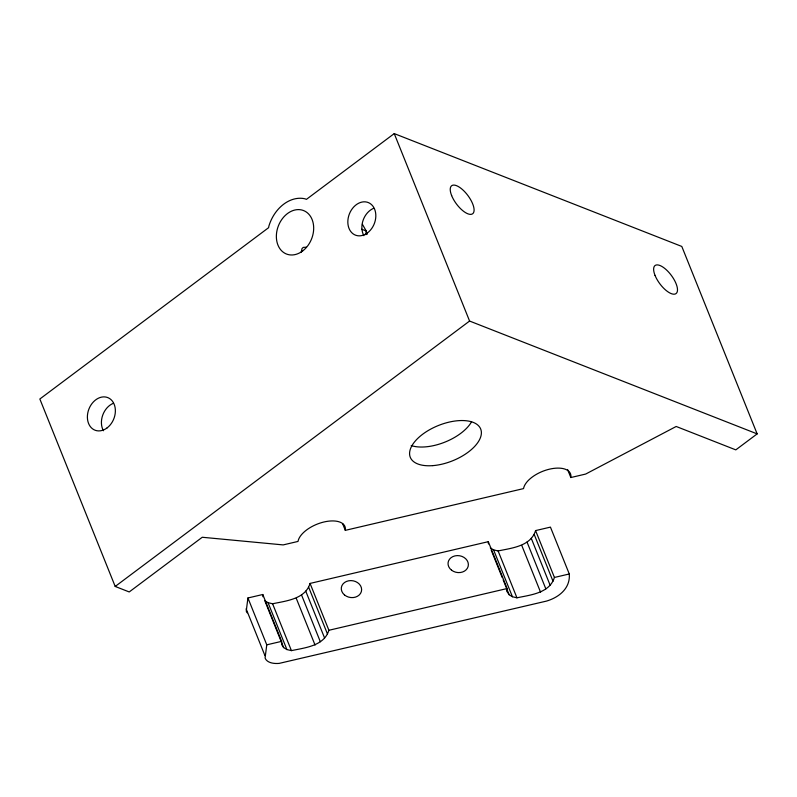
<?xml version="1.0" encoding="UTF-8"?>
<svg xmlns="http://www.w3.org/2000/svg" width="797" height="797" viewBox="0 0 797 797"><rect width="100%" height="100%" fill="white"/><g stroke="black" fill="none" stroke-linecap="round" stroke-linejoin="round"><path stroke-width="1.2" d="M301.226 252.141L302.023 248.574L303.268 247.399L306.307 247.19M365.873 234.707L366.231 230.991L362.436 224.365M569.277 573.979C570.493 588.325 558.946 597.361 546.593 601.068L279.119 663.403A23.352 11.706 -21.9 0 1 265.092 657.894L266.766 644.833L247.927 597.979L262.781 594.502L281.61 641.356L281.819 644.763L283.622 647.572L286.9 649.565L291.423 650.631C304.962 647.742 324.06 646.038 328.902 630.278L310.063 583.424L488.302 541.671L507.131 588.535L507.34 591.942L509.144 594.741L512.421 596.744L516.944 597.81C530.483 594.921 549.581 593.207 554.423 577.456L535.584 530.593L550.438 527.116L569.277 573.979L554.423 577.456M247.219 612.843A23.352 11.706 -21.9 0 1 246.253 611.03L247.927 597.979M283.622 647.572L264.783 600.709L268.061 602.711L272.594 603.767C286.123 600.888 305.221 599.175 310.063 583.424M490.304 547.888L493.582 549.88L498.115 550.946C511.644 548.057 530.742 546.353 535.584 530.593M394.236 133.597L306.397 199.38L305.151 198.842A35.028 26.759 -68.6 0 0 268.918 225.979L268.579 227.703L39.85 399.008L115.196 586.453L129.224 591.952L202.249 537.258L283.164 544.909L298.018 541.432A25.105 12.593 -21.9 0 1 323.981 521.985A25.105 12.593 -21.9 0 1 345.31 530.354L523.539 488.601A25.105 12.593 -21.9 0 1 549.502 469.164A25.105 12.593 -21.9 0 1 570.831 477.533L585.675 474.056L676.185 426.475L735.8 449.877L757.15 433.887L681.804 246.452L394.236 133.597L469.582 321.042L757.15 433.887M115.196 586.453L469.582 321.042M266.766 644.833L281.61 641.356M328.902 630.278L507.131 588.535M361.728 229.227L366.231 230.991L367.108 234.388M567.613 469.533L570.831 477.533M534.179 534.388L553.018 581.242M531.26 538.294L550.099 585.147M527.026 542.05L545.855 588.913M521.756 545.407L540.595 592.271M498.115 550.946L516.944 597.81M493.582 549.88L512.421 596.744M491.221 550.169L502.249 577.596M503.166 579.887L509.144 594.741M506.424 589.66L507.34 591.942M342.551 523.499L345.31 530.354M308.658 587.21L327.497 634.063M305.739 591.115L324.578 637.979M301.505 594.881L320.334 641.734M296.235 598.238L315.074 645.092M272.594 603.767L291.423 650.631M268.061 602.711L286.9 649.565M246.124 608.808L264.963 655.662M488.302 541.671L488.431 543.943M262.781 594.502L262.91 596.774M471.565 421.772A37.947 19.028 -21.9 0 1 411.202 445.563M103.451 430.749A17.514 13.38 -68.6 0 1 113.264 403.342M363.9 235.683A17.514 13.38 -68.6 0 1 373.713 208.276M655.044 275.413A17.514 7.113 53.2 0 0 675.726 293.784A17.514 7.113 53.2 0 0 665.933 269.436A17.514 7.113 53.2 0 0 655.044 275.413M451.65 195.604A17.514 7.113 53.2 0 0 472.322 213.965A17.514 7.113 53.2 0 0 462.529 189.616A17.514 7.113 53.2 0 0 451.65 195.604M107.037 427.949A17.514 13.38 -68.6 0 0 109.647 398.56A17.514 13.38 -68.6 0 0 87.461 415.177A17.514 13.38 -68.6 0 0 107.037 427.949M302.561 251.035A23.352 17.833 -68.6 0 0 306.048 211.843A23.352 17.833 -68.6 0 0 276.469 233.989A23.352 17.833 -68.6 0 0 302.561 251.035M367.487 232.893A17.514 13.38 -68.6 0 0 370.097 203.494A17.514 13.38 -68.6 0 0 347.91 220.111A17.514 13.38 -68.6 0 0 367.487 232.893M432.841 465.627A37.947 19.028 -21.9 0 0 480.91 429.633A37.947 19.028 -21.9 0 0 422.689 434.216A37.947 19.028 -21.9 0 0 432.841 465.627M344.453 594.901A10.212 8.448 9.5 0 0 361.35 591.603A10.212 8.448 9.5 0 0 348.578 580.814A10.212 8.448 9.5 0 0 344.453 594.901M451.52 570.154A10.212 8.448 9.5 0 0 468.188 566.249A10.212 8.448 9.5 0 0 454.908 555.898A10.212 8.448 9.5 0 0 451.52 570.154"/></g></svg>
